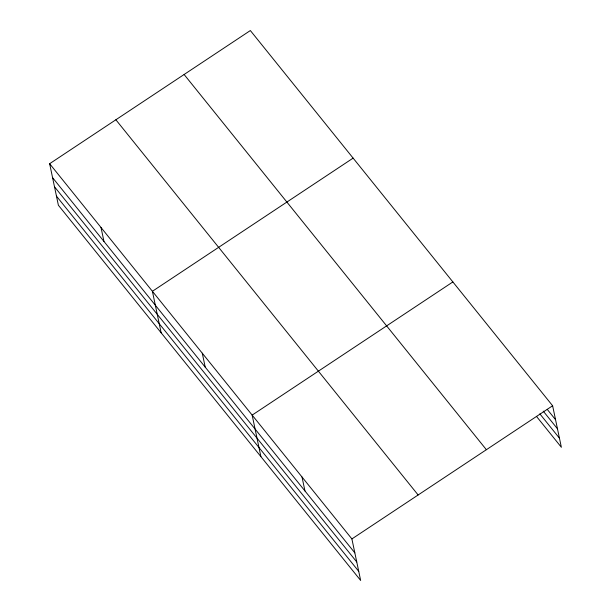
<?xml version="1.0" encoding="UTF-8"?>
<svg xmlns="http://www.w3.org/2000/svg" width="611" height="611" viewBox="0 0 611 611"><rect width="100%" height="100%" fill="white"/><g stroke="black" fill="none" stroke-linecap="round" stroke-linejoin="round"><path stroke-width="0.92" d="M49.636 163.717L351.898 538.925L360.65 580.45L58.381 205.243L49.636 163.717L250.35 30.55L552.619 405.757L561.364 447.283L536.427 416.328M353.12 158.119L152.399 291.287L161.151 332.812M452.866 281.938L252.152 415.106L260.897 456.631M351.898 538.925L552.619 405.757M547.242 409.378L555.552 419.696M543.225 411.111L557.469 428.8M539.857 413.861L559.447 438.179M184.117 74.496L486.379 449.704M115.869 119.771L418.13 494.979M52.569 177.656L354.831 552.863M54.486 186.76L356.755 561.967M56.464 196.139L358.726 571.346M302.025 477.015L304.958 490.954M202.279 353.196L205.212 367.135M101.021 227.498L103.954 241.444"/></g></svg>
